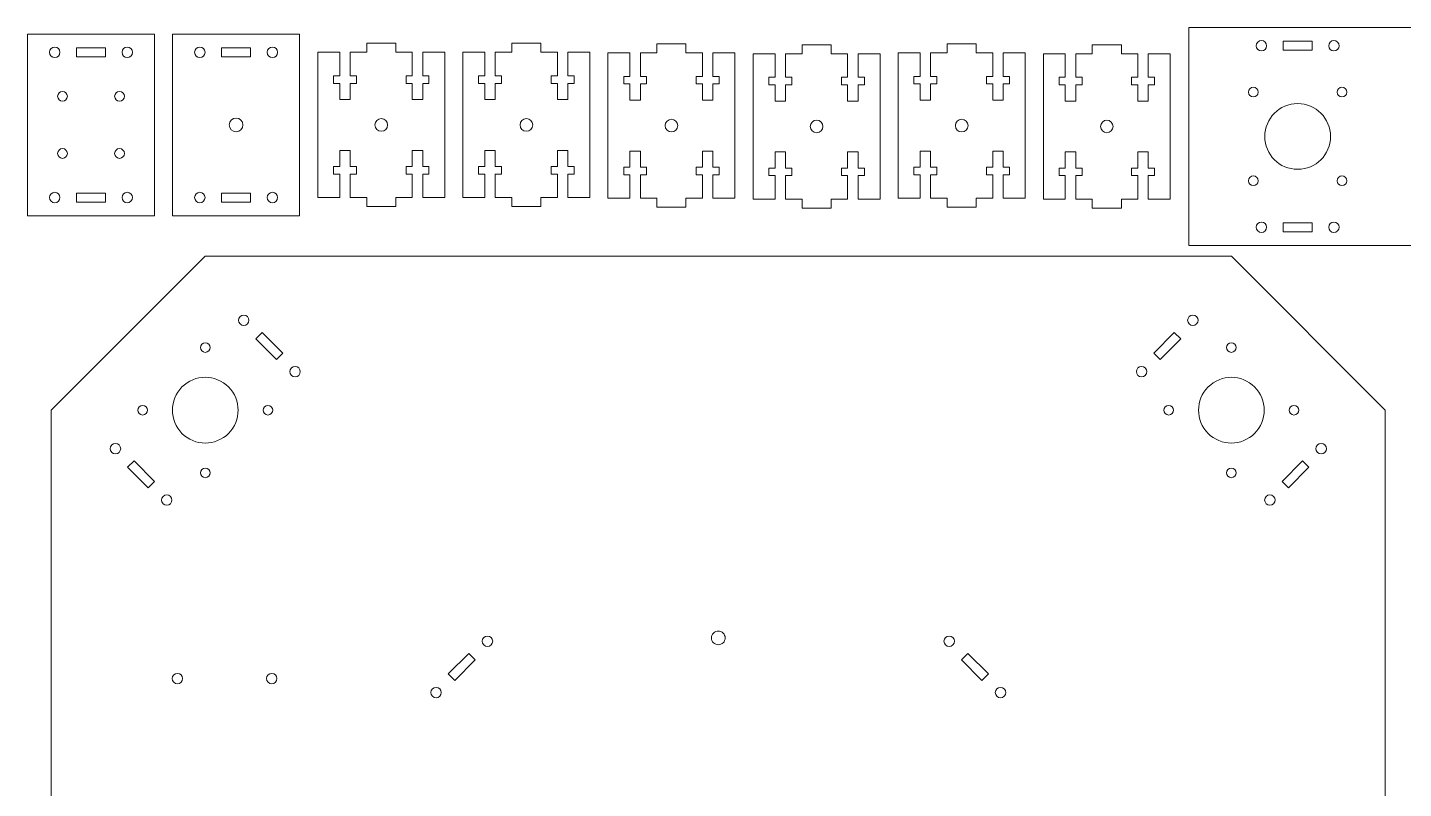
# Model space of a CAD drawing. Header units: inches. Extents: x -19.4 to 18.9, y -10.2 to 11.3.
# Drawn here: x -19.38 to -0.41, y 0.86 to 11.34 of the extents above; entities that cross this region are included whole.
import ezdxf

# ---------------------------------------------------------------- set-up
doc = ezdxf.new("R2010")
doc.units = ezdxf.units.IN
doc.header["$MEASUREMENT"] = 0
doc.layers.add('Layer 1', color=7, linetype='Continuous')

msp = doc.modelspace()

# ---------------------------------------------------------------- linework, layer by layer
at = {"layer": 'Layer 1', "color": 250, "lineweight": 18}
for points in [[(-19.375, 8.75), (-17.625, 8.75), (-17.625, 11.25), (-19.375, 11.25), (-19.375, 8.75)], [(-17.375, 8.75), (-15.625, 8.75), (-15.625, 11.25), (-17.375, 11.25), (-17.375, 8.75)], [(-18.7, 10.938), (-18.3, 10.938), (-18.3, 11.062), (-18.7, 11.062), (-18.7, 10.938)], [(-16.7, 10.938), (-16.3, 10.938), (-16.3, 11.062), (-16.7, 11.062), (-16.7, 10.938)], [(-2.07, 11.029), (-1.67, 11.029), (-1.67, 11.154), (-2.07, 11.154), (-2.07, 11.029)], [(-18.7, 8.938), (-18.3, 8.938), (-18.3, 9.062), (-18.7, 9.062), (-18.7, 8.938)], [(-16.7, 8.938), (-16.3, 8.938), (-16.3, 9.062), (-16.7, 9.062), (-16.7, 8.938)], [(-2.07, 8.529), (-1.67, 8.529), (-1.67, 8.654), (-2.07, 8.654), (-2.07, 8.529)]]:
    msp.add_lwpolyline(points, close=True, dxfattribs=at)
for centre, major_axis in [((-19, 11), (0, 0.072)), ((-18, 11), (0, 0.072)), ((-17, 11), (0, 0.072)), ((-16, 11), (0, 0.072)), ((-2.37, 11.091), (0, 0.072)), ((-1.37, 11.091), (0, 0.072)), ((-18.893, 10.394), (0, 0.067)), ((-18.107, 10.394), (0, 0.067)), ((-16.5, 10), (0, 0.094)), ((-14.5, 10), (0, 0.087)), ((-12.5, 10), (0, 0.087)), ((-10.5, 9.991), (0, 0.087)), ((-8.5, 9.979), (0, 0.087)), ((-6.5, 9.991), (0, 0.087)), ((-4.5, 9.979), (0, 0.087)), ((-18.893, 9.607), (0, 0.067)), ((-18.107, 9.607), (0, 0.067)), ((-19, 9), (0, 0.072)), ((-18, 9), (0, 0.072)), ((-17, 9), (0, 0.072)), ((-16, 9), (0, 0.072)), ((-2.37, 8.591), (0, 0.072)), ((-1.37, 8.591), (0, 0.072))]:
    msp.add_ellipse(centre, major_axis=major_axis, ratio=1, dxfattribs=at)
for points, knots in [([(2.63, 11.341), (2.63, 11.341), (2.63, 8.342), (2.63, 8.342), (2.63, 8.342), (-3.37, 8.342), (-3.37, 8.342), (-3.37, 8.342), (-3.37, 11.341), (-3.37, 11.341), (-3.37, 11.341), (2.63, 11.341), (2.63, 11.341)], [0, 0, 0, 0, 0.25, 0.25, 0.25, 0.5, 0.5, 0.5, 0.75, 0.75, 0.75, 1, 1, 1, 1]), ([(-15.072, 9), (-15.072, 9), (-15.375, 9), (-15.375, 9), (-15.375, 9), (-15.375, 11), (-15.375, 11), (-15.375, 11), (-15.072, 11), (-15.072, 11)], [0, 0, 0, 0, 0.333333, 0.333333, 0.333333, 0.666667, 0.666667, 0.666667, 1, 1, 1, 1]), ([(-14.7, 11), (-14.7, 11), (-14.7, 11.124), (-14.7, 11.124), (-14.7, 11.124), (-14.3, 11.124), (-14.3, 11.124), (-14.3, 11.124), (-14.3, 11), (-14.3, 11)], [0, 0, 0, 0, 0.333333, 0.333333, 0.333333, 0.666667, 0.666667, 0.666667, 1, 1, 1, 1]), ([(-13.928, 11), (-13.928, 11), (-13.625, 11), (-13.625, 11), (-13.625, 11), (-13.625, 9), (-13.625, 9), (-13.625, 9), (-13.928, 9), (-13.928, 9)], [0, 0, 0, 0, 0.333333, 0.333333, 0.333333, 0.666667, 0.666667, 0.666667, 1, 1, 1, 1]), ([(-13.072, 9), (-13.072, 9), (-13.375, 9), (-13.375, 9), (-13.375, 9), (-13.375, 11), (-13.375, 11), (-13.375, 11), (-13.072, 11), (-13.072, 11)], [0, 0, 0, 0, 0.333333, 0.333333, 0.333333, 0.666667, 0.666667, 0.666667, 1, 1, 1, 1]), ([(-12.7, 11), (-12.7, 11), (-12.7, 11.125), (-12.7, 11.125), (-12.7, 11.125), (-12.3, 11.125), (-12.3, 11.125), (-12.3, 11.125), (-12.3, 11), (-12.3, 11)], [0, 0, 0, 0, 0.333333, 0.333333, 0.333333, 0.666667, 0.666667, 0.666667, 1, 1, 1, 1]), ([(-11.928, 11), (-11.928, 11), (-11.625, 11), (-11.625, 11), (-11.625, 11), (-11.625, 9), (-11.625, 9), (-11.625, 9), (-11.928, 9), (-11.928, 9)], [0, 0, 0, 0, 0.333333, 0.333333, 0.333333, 0.666667, 0.666667, 0.666667, 1, 1, 1, 1]), ([(-10.7, 10.991), (-10.7, 10.991), (-10.7, 11.116), (-10.7, 11.116), (-10.7, 11.116), (-10.3, 11.116), (-10.3, 11.116), (-10.3, 11.116), (-10.3, 10.991), (-10.3, 10.991)], [0, 0, 0, 0, 0.333333, 0.333333, 0.333333, 0.666667, 0.666667, 0.666667, 1, 1, 1, 1]), ([(-8.7, 10.979), (-8.7, 10.979), (-8.7, 11.104), (-8.7, 11.104), (-8.7, 11.104), (-8.3, 11.104), (-8.3, 11.104), (-8.3, 11.104), (-8.3, 10.979), (-8.3, 10.979)], [0, 0, 0, 0, 0.333333, 0.333333, 0.333333, 0.666667, 0.666667, 0.666667, 1, 1, 1, 1]), ([(-6.7, 10.991), (-6.7, 10.991), (-6.7, 11.116), (-6.7, 11.116), (-6.7, 11.116), (-6.3, 11.116), (-6.3, 11.116), (-6.3, 11.116), (-6.3, 10.991), (-6.3, 10.991)], [0, 0, 0, 0, 0.333333, 0.333333, 0.333333, 0.666667, 0.666667, 0.666667, 1, 1, 1, 1]), ([(-4.7, 10.979), (-4.7, 10.979), (-4.7, 11.104), (-4.7, 11.104), (-4.7, 11.104), (-4.3, 11.104), (-4.3, 11.104), (-4.3, 11.104), (-4.3, 10.979), (-4.3, 10.979)], [0, 0, 0, 0, 0.333333, 0.333333, 0.333333, 0.666667, 0.666667, 0.666667, 1, 1, 1, 1]), ([(-11.072, 8.991), (-11.072, 8.991), (-11.375, 8.991), (-11.375, 8.991), (-11.375, 8.991), (-11.375, 10.991), (-11.375, 10.991), (-11.375, 10.991), (-11.072, 10.991), (-11.072, 10.991)], [0, 0, 0, 0, 0.333333, 0.333333, 0.333333, 0.666667, 0.666667, 0.666667, 1, 1, 1, 1]), ([(-9.928, 10.991), (-9.928, 10.991), (-9.625, 10.991), (-9.625, 10.991), (-9.625, 10.991), (-9.625, 8.991), (-9.625, 8.991), (-9.625, 8.991), (-9.928, 8.991), (-9.928, 8.991)], [0, 0, 0, 0, 0.333333, 0.333333, 0.333333, 0.666667, 0.666667, 0.666667, 1, 1, 1, 1]), ([(-9.072, 8.979), (-9.072, 8.979), (-9.375, 8.979), (-9.375, 8.979), (-9.375, 8.979), (-9.375, 10.979), (-9.375, 10.979), (-9.375, 10.979), (-9.072, 10.979), (-9.072, 10.979)], [0, 0, 0, 0, 0.333333, 0.333333, 0.333333, 0.666667, 0.666667, 0.666667, 1, 1, 1, 1]), ([(-7.928, 10.979), (-7.928, 10.979), (-7.625, 10.979), (-7.625, 10.979), (-7.625, 10.979), (-7.625, 8.979), (-7.625, 8.979), (-7.625, 8.979), (-7.928, 8.979), (-7.928, 8.979)], [0, 0, 0, 0, 0.333333, 0.333333, 0.333333, 0.666667, 0.666667, 0.666667, 1, 1, 1, 1]), ([(-7.072, 8.991), (-7.072, 8.991), (-7.375, 8.991), (-7.375, 8.991), (-7.375, 8.991), (-7.375, 10.991), (-7.375, 10.991), (-7.375, 10.991), (-7.072, 10.991), (-7.072, 10.991)], [0, 0, 0, 0, 0.333333, 0.333333, 0.333333, 0.666667, 0.666667, 0.666667, 1, 1, 1, 1]), ([(-5.928, 10.991), (-5.928, 10.991), (-5.625, 10.991), (-5.625, 10.991), (-5.625, 10.991), (-5.625, 8.991), (-5.625, 8.991), (-5.625, 8.991), (-5.928, 8.991), (-5.928, 8.991)], [0, 0, 0, 0, 0.333333, 0.333333, 0.333333, 0.666667, 0.666667, 0.666667, 1, 1, 1, 1]), ([(-5.072, 8.979), (-5.072, 8.979), (-5.375, 8.979), (-5.375, 8.979), (-5.375, 8.979), (-5.375, 10.979), (-5.375, 10.979), (-5.375, 10.979), (-5.072, 10.979), (-5.072, 10.979)], [0, 0, 0, 0, 0.333333, 0.333333, 0.333333, 0.666667, 0.666667, 0.666667, 1, 1, 1, 1]), ([(-3.928, 10.979), (-3.928, 10.979), (-3.625, 10.979), (-3.625, 10.979), (-3.625, 10.979), (-3.625, 8.979), (-3.625, 8.979), (-3.625, 8.979), (-3.928, 8.979), (-3.928, 8.979)], [0, 0, 0, 0, 0.333333, 0.333333, 0.333333, 0.666667, 0.666667, 0.666667, 1, 1, 1, 1]), ([(-15.072, 10.677), (-15.072, 10.677), (-15.158, 10.677), (-15.158, 10.677), (-15.158, 10.677), (-15.158, 10.573), (-15.158, 10.573), (-15.158, 10.573), (-15.072, 10.573), (-15.072, 10.573)], [0, 0, 0, 0, 0.333333, 0.333333, 0.333333, 0.666667, 0.666667, 0.666667, 1, 1, 1, 1]), ([(-14.928, 10.573), (-14.928, 10.573), (-14.842, 10.573), (-14.842, 10.573), (-14.842, 10.573), (-14.842, 10.677), (-14.842, 10.677), (-14.842, 10.677), (-14.928, 10.677), (-14.928, 10.677)], [0, 0, 0, 0, 0.333333, 0.333333, 0.333333, 0.666667, 0.666667, 0.666667, 1, 1, 1, 1]), ([(-14.072, 10.677), (-14.072, 10.677), (-14.158, 10.677), (-14.158, 10.677), (-14.158, 10.677), (-14.158, 10.573), (-14.158, 10.573), (-14.158, 10.573), (-14.072, 10.573), (-14.072, 10.573)], [0, 0, 0, 0, 0.333333, 0.333333, 0.333333, 0.666667, 0.666667, 0.666667, 1, 1, 1, 1]), ([(-13.928, 10.573), (-13.928, 10.573), (-13.842, 10.573), (-13.842, 10.573), (-13.842, 10.573), (-13.842, 10.677), (-13.842, 10.677), (-13.842, 10.677), (-13.928, 10.677), (-13.928, 10.677)], [0, 0, 0, 0, 0.333333, 0.333333, 0.333333, 0.666667, 0.666667, 0.666667, 1, 1, 1, 1]), ([(-13.072, 10.678), (-13.072, 10.678), (-13.158, 10.678), (-13.158, 10.678), (-13.158, 10.678), (-13.158, 10.573), (-13.158, 10.573), (-13.158, 10.573), (-13.072, 10.573), (-13.072, 10.573)], [0, 0, 0, 0, 0.333333, 0.333333, 0.333333, 0.666667, 0.666667, 0.666667, 1, 1, 1, 1]), ([(-12.928, 10.573), (-12.928, 10.573), (-12.842, 10.573), (-12.842, 10.573), (-12.842, 10.573), (-12.842, 10.678), (-12.842, 10.678), (-12.842, 10.678), (-12.928, 10.678), (-12.928, 10.678)], [0, 0, 0, 0, 0.333333, 0.333333, 0.333333, 0.666667, 0.666667, 0.666667, 1, 1, 1, 1]), ([(-12.072, 10.678), (-12.072, 10.678), (-12.158, 10.678), (-12.158, 10.678), (-12.158, 10.678), (-12.158, 10.573), (-12.158, 10.573), (-12.158, 10.573), (-12.072, 10.573), (-12.072, 10.573)], [0, 0, 0, 0, 0.333333, 0.333333, 0.333333, 0.666667, 0.666667, 0.666667, 1, 1, 1, 1]), ([(-11.928, 10.573), (-11.928, 10.573), (-11.842, 10.573), (-11.842, 10.573), (-11.842, 10.573), (-11.842, 10.678), (-11.842, 10.678), (-11.842, 10.678), (-11.928, 10.678), (-11.928, 10.678)], [0, 0, 0, 0, 0.333333, 0.333333, 0.333333, 0.666667, 0.666667, 0.666667, 1, 1, 1, 1]), ([(-11.072, 10.669), (-11.072, 10.669), (-11.158, 10.669), (-11.158, 10.669), (-11.158, 10.669), (-11.158, 10.564), (-11.158, 10.564), (-11.158, 10.564), (-11.072, 10.564), (-11.072, 10.564)], [0, 0, 0, 0, 0.333333, 0.333333, 0.333333, 0.666667, 0.666667, 0.666667, 1, 1, 1, 1]), ([(-10.928, 10.564), (-10.928, 10.564), (-10.842, 10.564), (-10.842, 10.564), (-10.842, 10.564), (-10.842, 10.669), (-10.842, 10.669), (-10.842, 10.669), (-10.928, 10.669), (-10.928, 10.669)], [0, 0, 0, 0, 0.333333, 0.333333, 0.333333, 0.666667, 0.666667, 0.666667, 1, 1, 1, 1]), ([(-10.072, 10.669), (-10.072, 10.669), (-10.158, 10.669), (-10.158, 10.669), (-10.158, 10.669), (-10.158, 10.564), (-10.158, 10.564), (-10.158, 10.564), (-10.072, 10.564), (-10.072, 10.564)], [0, 0, 0, 0, 0.333333, 0.333333, 0.333333, 0.666667, 0.666667, 0.666667, 1, 1, 1, 1]), ([(-9.928, 10.564), (-9.928, 10.564), (-9.842, 10.564), (-9.842, 10.564), (-9.842, 10.564), (-9.842, 10.669), (-9.842, 10.669), (-9.842, 10.669), (-9.928, 10.669), (-9.928, 10.669)], [0, 0, 0, 0, 0.333333, 0.333333, 0.333333, 0.666667, 0.666667, 0.666667, 1, 1, 1, 1]), ([(-9.072, 10.657), (-9.072, 10.657), (-9.158, 10.657), (-9.158, 10.657), (-9.158, 10.657), (-9.158, 10.552), (-9.158, 10.552), (-9.158, 10.552), (-9.072, 10.552), (-9.072, 10.552)], [0, 0, 0, 0, 0.333333, 0.333333, 0.333333, 0.666667, 0.666667, 0.666667, 1, 1, 1, 1]), ([(-8.928, 10.552), (-8.928, 10.552), (-8.842, 10.552), (-8.842, 10.552), (-8.842, 10.552), (-8.842, 10.657), (-8.842, 10.657), (-8.842, 10.657), (-8.928, 10.657), (-8.928, 10.657)], [0, 0, 0, 0, 0.333333, 0.333333, 0.333333, 0.666667, 0.666667, 0.666667, 1, 1, 1, 1]), ([(-8.072, 10.657), (-8.072, 10.657), (-8.158, 10.657), (-8.158, 10.657), (-8.158, 10.657), (-8.158, 10.552), (-8.158, 10.552), (-8.158, 10.552), (-8.072, 10.552), (-8.072, 10.552)], [0, 0, 0, 0, 0.333333, 0.333333, 0.333333, 0.666667, 0.666667, 0.666667, 1, 1, 1, 1]), ([(-7.928, 10.552), (-7.928, 10.552), (-7.842, 10.552), (-7.842, 10.552), (-7.842, 10.552), (-7.842, 10.657), (-7.842, 10.657), (-7.842, 10.657), (-7.928, 10.657), (-7.928, 10.657)], [0, 0, 0, 0, 0.333333, 0.333333, 0.333333, 0.666667, 0.666667, 0.666667, 1, 1, 1, 1]), ([(-7.072, 10.669), (-7.072, 10.669), (-7.158, 10.669), (-7.158, 10.669), (-7.158, 10.669), (-7.158, 10.564), (-7.158, 10.564), (-7.158, 10.564), (-7.072, 10.564), (-7.072, 10.564)], [0, 0, 0, 0, 0.333333, 0.333333, 0.333333, 0.666667, 0.666667, 0.666667, 1, 1, 1, 1]), ([(-6.928, 10.564), (-6.928, 10.564), (-6.842, 10.564), (-6.842, 10.564), (-6.842, 10.564), (-6.842, 10.669), (-6.842, 10.669), (-6.842, 10.669), (-6.928, 10.669), (-6.928, 10.669)], [0, 0, 0, 0, 0.333333, 0.333333, 0.333333, 0.666667, 0.666667, 0.666667, 1, 1, 1, 1]), ([(-6.072, 10.669), (-6.072, 10.669), (-6.158, 10.669), (-6.158, 10.669), (-6.158, 10.669), (-6.158, 10.564), (-6.158, 10.564), (-6.158, 10.564), (-6.072, 10.564), (-6.072, 10.564)], [0, 0, 0, 0, 0.333333, 0.333333, 0.333333, 0.666667, 0.666667, 0.666667, 1, 1, 1, 1]), ([(-5.928, 10.564), (-5.928, 10.564), (-5.842, 10.564), (-5.842, 10.564), (-5.842, 10.564), (-5.842, 10.669), (-5.842, 10.669), (-5.842, 10.669), (-5.928, 10.669), (-5.928, 10.669)], [0, 0, 0, 0, 0.333333, 0.333333, 0.333333, 0.666667, 0.666667, 0.666667, 1, 1, 1, 1]), ([(-5.072, 10.657), (-5.072, 10.657), (-5.158, 10.657), (-5.158, 10.657), (-5.158, 10.657), (-5.158, 10.552), (-5.158, 10.552), (-5.158, 10.552), (-5.072, 10.552), (-5.072, 10.552)], [0, 0, 0, 0, 0.333333, 0.333333, 0.333333, 0.666667, 0.666667, 0.666667, 1, 1, 1, 1]), ([(-4.928, 10.552), (-4.928, 10.552), (-4.842, 10.552), (-4.842, 10.552), (-4.842, 10.552), (-4.842, 10.657), (-4.842, 10.657), (-4.842, 10.657), (-4.928, 10.657), (-4.928, 10.657)], [0, 0, 0, 0, 0.333333, 0.333333, 0.333333, 0.666667, 0.666667, 0.666667, 1, 1, 1, 1]), ([(-4.072, 10.657), (-4.072, 10.657), (-4.158, 10.657), (-4.158, 10.657), (-4.158, 10.657), (-4.158, 10.552), (-4.158, 10.552), (-4.158, 10.552), (-4.072, 10.552), (-4.072, 10.552)], [0, 0, 0, 0, 0.333333, 0.333333, 0.333333, 0.666667, 0.666667, 0.666667, 1, 1, 1, 1]), ([(-3.928, 10.552), (-3.928, 10.552), (-3.842, 10.552), (-3.842, 10.552), (-3.842, 10.552), (-3.842, 10.657), (-3.842, 10.657), (-3.842, 10.657), (-3.928, 10.657), (-3.928, 10.657)], [0, 0, 0, 0, 0.333333, 0.333333, 0.333333, 0.666667, 0.666667, 0.666667, 1, 1, 1, 1]), ([(-14.928, 10.573), (-14.928, 10.573), (-14.928, 10.35), (-14.928, 10.35), (-14.928, 10.35), (-15.072, 10.35), (-15.072, 10.35), (-15.072, 10.35), (-15.072, 10.573), (-15.072, 10.573)], [0, 0, 0, 0, 0.333333, 0.333333, 0.333333, 0.666667, 0.666667, 0.666667, 1, 1, 1, 1]), ([(-13.928, 10.573), (-13.928, 10.573), (-13.928, 10.35), (-13.928, 10.35), (-13.928, 10.35), (-14.072, 10.35), (-14.072, 10.35), (-14.072, 10.35), (-14.072, 10.573), (-14.072, 10.573)], [0, 0, 0, 0, 0.333333, 0.333333, 0.333333, 0.666667, 0.666667, 0.666667, 1, 1, 1, 1]), ([(-12.928, 10.573), (-12.928, 10.573), (-12.928, 10.35), (-12.928, 10.35), (-12.928, 10.35), (-13.072, 10.35), (-13.072, 10.35), (-13.072, 10.35), (-13.072, 10.573), (-13.072, 10.573)], [0, 0, 0, 0, 0.333333, 0.333333, 0.333333, 0.666667, 0.666667, 0.666667, 1, 1, 1, 1]), ([(-11.928, 10.573), (-11.928, 10.573), (-11.928, 10.35), (-11.928, 10.35), (-11.928, 10.35), (-12.072, 10.35), (-12.072, 10.35), (-12.072, 10.35), (-12.072, 10.573), (-12.072, 10.573)], [0, 0, 0, 0, 0.333333, 0.333333, 0.333333, 0.666667, 0.666667, 0.666667, 1, 1, 1, 1]), ([(-10.928, 10.564), (-10.928, 10.564), (-10.928, 10.341), (-10.928, 10.341), (-10.928, 10.341), (-11.072, 10.341), (-11.072, 10.341), (-11.072, 10.341), (-11.072, 10.564), (-11.072, 10.564)], [0, 0, 0, 0, 0.333333, 0.333333, 0.333333, 0.666667, 0.666667, 0.666667, 1, 1, 1, 1]), ([(-9.928, 10.564), (-9.928, 10.564), (-9.928, 10.341), (-9.928, 10.341), (-9.928, 10.341), (-10.072, 10.341), (-10.072, 10.341), (-10.072, 10.341), (-10.072, 10.564), (-10.072, 10.564)], [0, 0, 0, 0, 0.333333, 0.333333, 0.333333, 0.666667, 0.666667, 0.666667, 1, 1, 1, 1]), ([(-8.928, 10.552), (-8.928, 10.552), (-8.928, 10.329), (-8.928, 10.329), (-8.928, 10.329), (-9.072, 10.329), (-9.072, 10.329), (-9.072, 10.329), (-9.072, 10.552), (-9.072, 10.552)], [0, 0, 0, 0, 0.333333, 0.333333, 0.333333, 0.666667, 0.666667, 0.666667, 1, 1, 1, 1]), ([(-7.928, 10.552), (-7.928, 10.552), (-7.928, 10.329), (-7.928, 10.329), (-7.928, 10.329), (-8.072, 10.329), (-8.072, 10.329), (-8.072, 10.329), (-8.072, 10.552), (-8.072, 10.552)], [0, 0, 0, 0, 0.333333, 0.333333, 0.333333, 0.666667, 0.666667, 0.666667, 1, 1, 1, 1]), ([(-6.928, 10.564), (-6.928, 10.564), (-6.928, 10.341), (-6.928, 10.341), (-6.928, 10.341), (-7.072, 10.341), (-7.072, 10.341), (-7.072, 10.341), (-7.072, 10.564), (-7.072, 10.564)], [0, 0, 0, 0, 0.333333, 0.333333, 0.333333, 0.666667, 0.666667, 0.666667, 1, 1, 1, 1]), ([(-5.928, 10.564), (-5.928, 10.564), (-5.928, 10.341), (-5.928, 10.341), (-5.928, 10.341), (-6.072, 10.341), (-6.072, 10.341), (-6.072, 10.341), (-6.072, 10.564), (-6.072, 10.564)], [0, 0, 0, 0, 0.333333, 0.333333, 0.333333, 0.666667, 0.666667, 0.666667, 1, 1, 1, 1]), ([(-4.928, 10.552), (-4.928, 10.552), (-4.928, 10.329), (-4.928, 10.329), (-4.928, 10.329), (-5.072, 10.329), (-5.072, 10.329), (-5.072, 10.329), (-5.072, 10.552), (-5.072, 10.552)], [0, 0, 0, 0, 0.333333, 0.333333, 0.333333, 0.666667, 0.666667, 0.666667, 1, 1, 1, 1]), ([(-3.928, 10.552), (-3.928, 10.552), (-3.928, 10.329), (-3.928, 10.329), (-3.928, 10.329), (-4.072, 10.329), (-4.072, 10.329), (-4.072, 10.329), (-4.072, 10.552), (-4.072, 10.552)], [0, 0, 0, 0, 0.333333, 0.333333, 0.333333, 0.666667, 0.666667, 0.666667, 1, 1, 1, 1]), ([(-2.413, 10.452), (-2.413, 10.489), (-2.443, 10.519), (-2.48, 10.519), (-2.517, 10.519), (-2.547, 10.489), (-2.547, 10.452), (-2.547, 10.415), (-2.517, 10.385), (-2.48, 10.385), (-2.443, 10.385), (-2.413, 10.415), (-2.413, 10.452)], [0, 0, 0, 0, 0.25, 0.25, 0.25, 0.5, 0.5, 0.5, 0.75, 0.75, 0.75, 1, 1, 1, 1]), ([(-1.193, 10.452), (-1.193, 10.489), (-1.223, 10.519), (-1.26, 10.519), (-1.297, 10.519), (-1.327, 10.489), (-1.327, 10.452), (-1.327, 10.415), (-1.297, 10.385), (-1.26, 10.385), (-1.223, 10.385), (-1.193, 10.415), (-1.193, 10.452)], [0, 0, 0, 0, 0.25, 0.25, 0.25, 0.5, 0.5, 0.5, 0.75, 0.75, 0.75, 1, 1, 1, 1]), ([(-1.417, 9.841), (-1.417, 9.591), (-1.62, 9.389), (-1.87, 9.389), (-2.12, 9.389), (-2.323, 9.591), (-2.323, 9.841), (-2.323, 10.091), (-2.12, 10.294), (-1.87, 10.294), (-1.62, 10.294), (-1.417, 10.091), (-1.417, 9.841)], [0, 0, 0, 0, 0.25, 0.25, 0.25, 0.5, 0.5, 0.5, 0.75, 0.75, 0.75, 1, 1, 1, 1]), ([(-14.928, 9.427), (-14.928, 9.427), (-14.928, 9.65), (-14.928, 9.65), (-14.928, 9.65), (-15.072, 9.65), (-15.072, 9.65), (-15.072, 9.65), (-15.072, 9.427), (-15.072, 9.427)], [0, 0, 0, 0, 0.333333, 0.333333, 0.333333, 0.666667, 0.666667, 0.666667, 1, 1, 1, 1]), ([(-13.928, 9.427), (-13.928, 9.427), (-13.928, 9.65), (-13.928, 9.65), (-13.928, 9.65), (-14.072, 9.65), (-14.072, 9.65), (-14.072, 9.65), (-14.072, 9.427), (-14.072, 9.427)], [0, 0, 0, 0, 0.333333, 0.333333, 0.333333, 0.666667, 0.666667, 0.666667, 1, 1, 1, 1]), ([(-12.928, 9.428), (-12.928, 9.428), (-12.928, 9.65), (-12.928, 9.65), (-12.928, 9.65), (-13.072, 9.65), (-13.072, 9.65), (-13.072, 9.65), (-13.072, 9.428), (-13.072, 9.428)], [0, 0, 0, 0, 0.333333, 0.333333, 0.333333, 0.666667, 0.666667, 0.666667, 1, 1, 1, 1]), ([(-11.928, 9.428), (-11.928, 9.428), (-11.928, 9.65), (-11.928, 9.65), (-11.928, 9.65), (-12.072, 9.65), (-12.072, 9.65), (-12.072, 9.65), (-12.072, 9.428), (-12.072, 9.428)], [0, 0, 0, 0, 0.333333, 0.333333, 0.333333, 0.666667, 0.666667, 0.666667, 1, 1, 1, 1]), ([(-10.928, 9.419), (-10.928, 9.419), (-10.928, 9.641), (-10.928, 9.641), (-10.928, 9.641), (-11.072, 9.641), (-11.072, 9.641), (-11.072, 9.641), (-11.072, 9.419), (-11.072, 9.419)], [0, 0, 0, 0, 0.333333, 0.333333, 0.333333, 0.666667, 0.666667, 0.666667, 1, 1, 1, 1]), ([(-9.928, 9.419), (-9.928, 9.419), (-9.928, 9.641), (-9.928, 9.641), (-9.928, 9.641), (-10.072, 9.641), (-10.072, 9.641), (-10.072, 9.641), (-10.072, 9.419), (-10.072, 9.419)], [0, 0, 0, 0, 0.333333, 0.333333, 0.333333, 0.666667, 0.666667, 0.666667, 1, 1, 1, 1]), ([(-8.928, 9.407), (-8.928, 9.407), (-8.928, 9.629), (-8.928, 9.629), (-8.928, 9.629), (-9.072, 9.629), (-9.072, 9.629), (-9.072, 9.629), (-9.072, 9.407), (-9.072, 9.407)], [0, 0, 0, 0, 0.333333, 0.333333, 0.333333, 0.666667, 0.666667, 0.666667, 1, 1, 1, 1]), ([(-7.928, 9.407), (-7.928, 9.407), (-7.928, 9.629), (-7.928, 9.629), (-7.928, 9.629), (-8.072, 9.629), (-8.072, 9.629), (-8.072, 9.629), (-8.072, 9.407), (-8.072, 9.407)], [0, 0, 0, 0, 0.333333, 0.333333, 0.333333, 0.666667, 0.666667, 0.666667, 1, 1, 1, 1]), ([(-6.928, 9.419), (-6.928, 9.419), (-6.928, 9.641), (-6.928, 9.641), (-6.928, 9.641), (-7.072, 9.641), (-7.072, 9.641), (-7.072, 9.641), (-7.072, 9.419), (-7.072, 9.419)], [0, 0, 0, 0, 0.333333, 0.333333, 0.333333, 0.666667, 0.666667, 0.666667, 1, 1, 1, 1]), ([(-5.928, 9.419), (-5.928, 9.419), (-5.928, 9.641), (-5.928, 9.641), (-5.928, 9.641), (-6.072, 9.641), (-6.072, 9.641), (-6.072, 9.641), (-6.072, 9.419), (-6.072, 9.419)], [0, 0, 0, 0, 0.333333, 0.333333, 0.333333, 0.666667, 0.666667, 0.666667, 1, 1, 1, 1]), ([(-4.928, 9.407), (-4.928, 9.407), (-4.928, 9.629), (-4.928, 9.629), (-4.928, 9.629), (-5.072, 9.629), (-5.072, 9.629), (-5.072, 9.629), (-5.072, 9.407), (-5.072, 9.407)], [0, 0, 0, 0, 0.333333, 0.333333, 0.333333, 0.666667, 0.666667, 0.666667, 1, 1, 1, 1]), ([(-3.928, 9.407), (-3.928, 9.407), (-3.928, 9.629), (-3.928, 9.629), (-3.928, 9.629), (-4.072, 9.629), (-4.072, 9.629), (-4.072, 9.629), (-4.072, 9.407), (-4.072, 9.407)], [0, 0, 0, 0, 0.333333, 0.333333, 0.333333, 0.666667, 0.666667, 0.666667, 1, 1, 1, 1]), ([(-15.072, 9.427), (-15.072, 9.427), (-15.158, 9.427), (-15.158, 9.427), (-15.158, 9.427), (-15.158, 9.323), (-15.158, 9.323), (-15.158, 9.323), (-15.072, 9.323), (-15.072, 9.323)], [0, 0, 0, 0, 0.333333, 0.333333, 0.333333, 0.666667, 0.666667, 0.666667, 1, 1, 1, 1]), ([(-14.928, 9.323), (-14.928, 9.323), (-14.842, 9.323), (-14.842, 9.323), (-14.842, 9.323), (-14.842, 9.427), (-14.842, 9.427), (-14.842, 9.427), (-14.928, 9.427), (-14.928, 9.427)], [0, 0, 0, 0, 0.333333, 0.333333, 0.333333, 0.666667, 0.666667, 0.666667, 1, 1, 1, 1]), ([(-14.072, 9.427), (-14.072, 9.427), (-14.158, 9.427), (-14.158, 9.427), (-14.158, 9.427), (-14.158, 9.323), (-14.158, 9.323), (-14.158, 9.323), (-14.072, 9.323), (-14.072, 9.323)], [0, 0, 0, 0, 0.333333, 0.333333, 0.333333, 0.666667, 0.666667, 0.666667, 1, 1, 1, 1]), ([(-13.928, 9.323), (-13.928, 9.323), (-13.842, 9.323), (-13.842, 9.323), (-13.842, 9.323), (-13.842, 9.427), (-13.842, 9.427), (-13.842, 9.427), (-13.928, 9.427), (-13.928, 9.427)], [0, 0, 0, 0, 0.333333, 0.333333, 0.333333, 0.666667, 0.666667, 0.666667, 1, 1, 1, 1]), ([(-13.072, 9.428), (-13.072, 9.428), (-13.158, 9.428), (-13.158, 9.428), (-13.158, 9.428), (-13.158, 9.323), (-13.158, 9.323), (-13.158, 9.323), (-13.072, 9.323), (-13.072, 9.323)], [0, 0, 0, 0, 0.333333, 0.333333, 0.333333, 0.666667, 0.666667, 0.666667, 1, 1, 1, 1]), ([(-12.928, 9.323), (-12.928, 9.323), (-12.842, 9.323), (-12.842, 9.323), (-12.842, 9.323), (-12.842, 9.428), (-12.842, 9.428), (-12.842, 9.428), (-12.928, 9.428), (-12.928, 9.428)], [0, 0, 0, 0, 0.333333, 0.333333, 0.333333, 0.666667, 0.666667, 0.666667, 1, 1, 1, 1]), ([(-12.072, 9.428), (-12.072, 9.428), (-12.158, 9.428), (-12.158, 9.428), (-12.158, 9.428), (-12.158, 9.323), (-12.158, 9.323), (-12.158, 9.323), (-12.072, 9.323), (-12.072, 9.323)], [0, 0, 0, 0, 0.333333, 0.333333, 0.333333, 0.666667, 0.666667, 0.666667, 1, 1, 1, 1]), ([(-11.928, 9.323), (-11.928, 9.323), (-11.842, 9.323), (-11.842, 9.323), (-11.842, 9.323), (-11.842, 9.428), (-11.842, 9.428), (-11.842, 9.428), (-11.928, 9.428), (-11.928, 9.428)], [0, 0, 0, 0, 0.333333, 0.333333, 0.333333, 0.666667, 0.666667, 0.666667, 1, 1, 1, 1]), ([(-11.072, 9.419), (-11.072, 9.419), (-11.158, 9.419), (-11.158, 9.419), (-11.158, 9.419), (-11.158, 9.314), (-11.158, 9.314), (-11.158, 9.314), (-11.072, 9.314), (-11.072, 9.314)], [0, 0, 0, 0, 0.333333, 0.333333, 0.333333, 0.666667, 0.666667, 0.666667, 1, 1, 1, 1]), ([(-10.928, 9.314), (-10.928, 9.314), (-10.842, 9.314), (-10.842, 9.314), (-10.842, 9.314), (-10.842, 9.419), (-10.842, 9.419), (-10.842, 9.419), (-10.928, 9.419), (-10.928, 9.419)], [0, 0, 0, 0, 0.333333, 0.333333, 0.333333, 0.666667, 0.666667, 0.666667, 1, 1, 1, 1]), ([(-10.072, 9.419), (-10.072, 9.419), (-10.158, 9.419), (-10.158, 9.419), (-10.158, 9.419), (-10.158, 9.314), (-10.158, 9.314), (-10.158, 9.314), (-10.072, 9.314), (-10.072, 9.314)], [0, 0, 0, 0, 0.333333, 0.333333, 0.333333, 0.666667, 0.666667, 0.666667, 1, 1, 1, 1]), ([(-9.928, 9.314), (-9.928, 9.314), (-9.842, 9.314), (-9.842, 9.314), (-9.842, 9.314), (-9.842, 9.419), (-9.842, 9.419), (-9.842, 9.419), (-9.928, 9.419), (-9.928, 9.419)], [0, 0, 0, 0, 0.333333, 0.333333, 0.333333, 0.666667, 0.666667, 0.666667, 1, 1, 1, 1]), ([(-9.072, 9.407), (-9.072, 9.407), (-9.158, 9.407), (-9.158, 9.407), (-9.158, 9.407), (-9.158, 9.302), (-9.158, 9.302), (-9.158, 9.302), (-9.072, 9.302), (-9.072, 9.302)], [0, 0, 0, 0, 0.333333, 0.333333, 0.333333, 0.666667, 0.666667, 0.666667, 1, 1, 1, 1]), ([(-8.928, 9.302), (-8.928, 9.302), (-8.842, 9.302), (-8.842, 9.302), (-8.842, 9.302), (-8.842, 9.407), (-8.842, 9.407), (-8.842, 9.407), (-8.928, 9.407), (-8.928, 9.407)], [0, 0, 0, 0, 0.333333, 0.333333, 0.333333, 0.666667, 0.666667, 0.666667, 1, 1, 1, 1]), ([(-8.072, 9.407), (-8.072, 9.407), (-8.158, 9.407), (-8.158, 9.407), (-8.158, 9.407), (-8.158, 9.302), (-8.158, 9.302), (-8.158, 9.302), (-8.072, 9.302), (-8.072, 9.302)], [0, 0, 0, 0, 0.333333, 0.333333, 0.333333, 0.666667, 0.666667, 0.666667, 1, 1, 1, 1]), ([(-7.928, 9.302), (-7.928, 9.302), (-7.842, 9.302), (-7.842, 9.302), (-7.842, 9.302), (-7.842, 9.407), (-7.842, 9.407), (-7.842, 9.407), (-7.928, 9.407), (-7.928, 9.407)], [0, 0, 0, 0, 0.333333, 0.333333, 0.333333, 0.666667, 0.666667, 0.666667, 1, 1, 1, 1]), ([(-7.072, 9.419), (-7.072, 9.419), (-7.158, 9.419), (-7.158, 9.419), (-7.158, 9.419), (-7.158, 9.314), (-7.158, 9.314), (-7.158, 9.314), (-7.072, 9.314), (-7.072, 9.314)], [0, 0, 0, 0, 0.333333, 0.333333, 0.333333, 0.666667, 0.666667, 0.666667, 1, 1, 1, 1]), ([(-6.928, 9.314), (-6.928, 9.314), (-6.842, 9.314), (-6.842, 9.314), (-6.842, 9.314), (-6.842, 9.419), (-6.842, 9.419), (-6.842, 9.419), (-6.928, 9.419), (-6.928, 9.419)], [0, 0, 0, 0, 0.333333, 0.333333, 0.333333, 0.666667, 0.666667, 0.666667, 1, 1, 1, 1]), ([(-6.072, 9.419), (-6.072, 9.419), (-6.158, 9.419), (-6.158, 9.419), (-6.158, 9.419), (-6.158, 9.314), (-6.158, 9.314), (-6.158, 9.314), (-6.072, 9.314), (-6.072, 9.314)], [0, 0, 0, 0, 0.333333, 0.333333, 0.333333, 0.666667, 0.666667, 0.666667, 1, 1, 1, 1]), ([(-5.928, 9.314), (-5.928, 9.314), (-5.842, 9.314), (-5.842, 9.314), (-5.842, 9.314), (-5.842, 9.419), (-5.842, 9.419), (-5.842, 9.419), (-5.928, 9.419), (-5.928, 9.419)], [0, 0, 0, 0, 0.333333, 0.333333, 0.333333, 0.666667, 0.666667, 0.666667, 1, 1, 1, 1]), ([(-5.072, 9.407), (-5.072, 9.407), (-5.158, 9.407), (-5.158, 9.407), (-5.158, 9.407), (-5.158, 9.302), (-5.158, 9.302), (-5.158, 9.302), (-5.072, 9.302), (-5.072, 9.302)], [0, 0, 0, 0, 0.333333, 0.333333, 0.333333, 0.666667, 0.666667, 0.666667, 1, 1, 1, 1]), ([(-4.928, 9.302), (-4.928, 9.302), (-4.842, 9.302), (-4.842, 9.302), (-4.842, 9.302), (-4.842, 9.407), (-4.842, 9.407), (-4.842, 9.407), (-4.928, 9.407), (-4.928, 9.407)], [0, 0, 0, 0, 0.333333, 0.333333, 0.333333, 0.666667, 0.666667, 0.666667, 1, 1, 1, 1]), ([(-4.072, 9.407), (-4.072, 9.407), (-4.158, 9.407), (-4.158, 9.407), (-4.158, 9.407), (-4.158, 9.302), (-4.158, 9.302), (-4.158, 9.302), (-4.072, 9.302), (-4.072, 9.302)], [0, 0, 0, 0, 0.333333, 0.333333, 0.333333, 0.666667, 0.666667, 0.666667, 1, 1, 1, 1]), ([(-3.928, 9.302), (-3.928, 9.302), (-3.842, 9.302), (-3.842, 9.302), (-3.842, 9.302), (-3.842, 9.407), (-3.842, 9.407), (-3.842, 9.407), (-3.928, 9.407), (-3.928, 9.407)], [0, 0, 0, 0, 0.333333, 0.333333, 0.333333, 0.666667, 0.666667, 0.666667, 1, 1, 1, 1]), ([(-2.413, 9.231), (-2.413, 9.268), (-2.443, 9.298), (-2.48, 9.298), (-2.517, 9.298), (-2.547, 9.268), (-2.547, 9.231), (-2.547, 9.194), (-2.517, 9.164), (-2.48, 9.164), (-2.443, 9.164), (-2.413, 9.194), (-2.413, 9.231)], [0, 0, 0, 0, 0.25, 0.25, 0.25, 0.5, 0.5, 0.5, 0.75, 0.75, 0.75, 1, 1, 1, 1]), ([(-1.193, 9.231), (-1.193, 9.268), (-1.223, 9.298), (-1.26, 9.298), (-1.297, 9.298), (-1.327, 9.268), (-1.327, 9.231), (-1.327, 9.194), (-1.297, 9.164), (-1.26, 9.164), (-1.223, 9.164), (-1.193, 9.194), (-1.193, 9.231)], [0, 0, 0, 0, 0.25, 0.25, 0.25, 0.5, 0.5, 0.5, 0.75, 0.75, 0.75, 1, 1, 1, 1]), ([(-14.3, 9), (-14.3, 9), (-14.3, 8.875), (-14.3, 8.875), (-14.3, 8.875), (-14.7, 8.875), (-14.7, 8.875), (-14.7, 8.875), (-14.7, 9), (-14.7, 9)], [0, 0, 0, 0, 0.333333, 0.333333, 0.333333, 0.666667, 0.666667, 0.666667, 1, 1, 1, 1]), ([(-12.3, 9), (-12.3, 9), (-12.3, 8.875), (-12.3, 8.875), (-12.3, 8.875), (-12.7, 8.875), (-12.7, 8.875), (-12.7, 8.875), (-12.7, 9), (-12.7, 9)], [0, 0, 0, 0, 0.333333, 0.333333, 0.333333, 0.666667, 0.666667, 0.666667, 1, 1, 1, 1]), ([(-10.3, 8.991), (-10.3, 8.991), (-10.3, 8.866), (-10.3, 8.866), (-10.3, 8.866), (-10.7, 8.866), (-10.7, 8.866), (-10.7, 8.866), (-10.7, 8.991), (-10.7, 8.991)], [0, 0, 0, 0, 0.333333, 0.333333, 0.333333, 0.666667, 0.666667, 0.666667, 1, 1, 1, 1]), ([(-8.3, 8.979), (-8.3, 8.979), (-8.3, 8.854), (-8.3, 8.854), (-8.3, 8.854), (-8.7, 8.854), (-8.7, 8.854), (-8.7, 8.854), (-8.7, 8.979), (-8.7, 8.979)], [0, 0, 0, 0, 0.333333, 0.333333, 0.333333, 0.666667, 0.666667, 0.666667, 1, 1, 1, 1]), ([(-6.3, 8.991), (-6.3, 8.991), (-6.3, 8.866), (-6.3, 8.866), (-6.3, 8.866), (-6.7, 8.866), (-6.7, 8.866), (-6.7, 8.866), (-6.7, 8.991), (-6.7, 8.991)], [0, 0, 0, 0, 0.333333, 0.333333, 0.333333, 0.666667, 0.666667, 0.666667, 1, 1, 1, 1]), ([(-4.3, 8.979), (-4.3, 8.979), (-4.3, 8.854), (-4.3, 8.854), (-4.3, 8.854), (-4.7, 8.854), (-4.7, 8.854), (-4.7, 8.854), (-4.7, 8.979), (-4.7, 8.979)], [0, 0, 0, 0, 0.333333, 0.333333, 0.333333, 0.666667, 0.666667, 0.666667, 1, 1, 1, 1]), ([(-16.446, 7.259), (-16.474, 7.287), (-16.474, 7.332), (-16.446, 7.36), (-16.418, 7.388), (-16.372, 7.388), (-16.344, 7.36), (-16.316, 7.332), (-16.316, 7.287), (-16.344, 7.259), (-16.372, 7.23), (-16.418, 7.23), (-16.446, 7.259)], [0, 0, 0, 0, 0.25, 0.25, 0.25, 0.5, 0.5, 0.5, 0.75, 0.75, 0.75, 1, 1, 1, 1]), ([(-3.365, 7.36), (-3.337, 7.388), (-3.291, 7.388), (-3.263, 7.36), (-3.235, 7.332), (-3.235, 7.287), (-3.263, 7.259), (-3.291, 7.23), (-3.337, 7.23), (-3.365, 7.259), (-3.393, 7.287), (-3.393, 7.332), (-3.365, 7.36)], [0, 0, 0, 0, 0.25, 0.25, 0.25, 0.5, 0.5, 0.5, 0.75, 0.75, 0.75, 1, 1, 1, 1]), ([(-15.944, 6.77), (-15.944, 6.77), (-16.227, 7.053), (-16.227, 7.053), (-16.227, 7.053), (-16.139, 7.141), (-16.139, 7.141), (-16.139, 7.141), (-15.856, 6.859), (-15.856, 6.859), (-15.856, 6.859), (-15.944, 6.77), (-15.944, 6.77)], [0, 0, 0, 0, 0.25, 0.25, 0.25, 0.5, 0.5, 0.5, 0.75, 0.75, 0.75, 1, 1, 1, 1]), ([(-3.853, 6.859), (-3.853, 6.859), (-3.57, 7.141), (-3.57, 7.141), (-3.57, 7.141), (-3.482, 7.053), (-3.482, 7.053), (-3.482, 7.053), (-3.765, 6.77), (-3.765, 6.77), (-3.765, 6.77), (-3.853, 6.859), (-3.853, 6.859)], [0, 0, 0, 0, 0.25, 0.25, 0.25, 0.5, 0.5, 0.5, 0.75, 0.75, 0.75, 1, 1, 1, 1]), ([(-16.973, 6.982), (-16.999, 6.956), (-16.999, 6.914), (-16.973, 6.888), (-16.947, 6.862), (-16.904, 6.862), (-16.878, 6.888), (-16.852, 6.914), (-16.852, 6.956), (-16.878, 6.982), (-16.904, 7.008), (-16.947, 7.008), (-16.973, 6.982)], [0, 0, 0, 0, 0.25, 0.25, 0.25, 0.5, 0.5, 0.5, 0.75, 0.75, 0.75, 1, 1, 1, 1]), ([(-2.736, 6.982), (-2.762, 7.008), (-2.805, 7.008), (-2.831, 6.982), (-2.857, 6.956), (-2.857, 6.914), (-2.831, 6.888), (-2.805, 6.862), (-2.762, 6.862), (-2.736, 6.888), (-2.71, 6.914), (-2.71, 6.956), (-2.736, 6.982)], [0, 0, 0, 0, 0.25, 0.25, 0.25, 0.5, 0.5, 0.5, 0.75, 0.75, 0.75, 1, 1, 1, 1]), ([(-15.739, 6.551), (-15.767, 6.58), (-15.767, 6.625), (-15.739, 6.653), (-15.711, 6.681), (-15.665, 6.681), (-15.637, 6.653), (-15.609, 6.625), (-15.609, 6.58), (-15.637, 6.551), (-15.665, 6.523), (-15.711, 6.523), (-15.739, 6.551)], [0, 0, 0, 0, 0.25, 0.25, 0.25, 0.5, 0.5, 0.5, 0.75, 0.75, 0.75, 1, 1, 1, 1]), ([(-4.072, 6.653), (-4.044, 6.681), (-3.998, 6.681), (-3.97, 6.653), (-3.942, 6.625), (-3.942, 6.58), (-3.97, 6.551), (-3.998, 6.523), (-4.044, 6.523), (-4.072, 6.551), (-4.1, 6.58), (-4.1, 6.625), (-4.072, 6.653)], [0, 0, 0, 0, 0.25, 0.25, 0.25, 0.5, 0.5, 0.5, 0.75, 0.75, 0.75, 1, 1, 1, 1]), ([(-17.246, 6.392), (-17.069, 6.569), (-16.782, 6.569), (-16.605, 6.392), (-16.429, 6.215), (-16.429, 5.929), (-16.605, 5.752), (-16.782, 5.575), (-17.069, 5.575), (-17.246, 5.752), (-17.422, 5.929), (-17.422, 6.215), (-17.246, 6.392)], [0, 0, 0, 0, 0.25, 0.25, 0.25, 0.5, 0.5, 0.5, 0.75, 0.75, 0.75, 1, 1, 1, 1]), ([(-2.463, 6.392), (-2.286, 6.215), (-2.286, 5.929), (-2.463, 5.752), (-2.64, 5.575), (-2.927, 5.575), (-3.104, 5.752), (-3.28, 5.929), (-3.28, 6.215), (-3.103, 6.392), (-2.927, 6.569), (-2.64, 6.569), (-2.463, 6.392)], [0, 0, 0, 0, 0.25, 0.25, 0.25, 0.5, 0.5, 0.5, 0.75, 0.75, 0.75, 1, 1, 1, 1]), ([(-17.836, 6.119), (-17.862, 6.093), (-17.862, 6.051), (-17.836, 6.025), (-17.81, 5.999), (-17.767, 5.999), (-17.741, 6.025), (-17.715, 6.051), (-17.715, 6.093), (-17.741, 6.119), (-17.767, 6.145), (-17.81, 6.145), (-17.836, 6.119)], [0, 0, 0, 0, 0.25, 0.25, 0.25, 0.5, 0.5, 0.5, 0.75, 0.75, 0.75, 1, 1, 1, 1]), ([(-16.11, 6.119), (-16.136, 6.093), (-16.136, 6.051), (-16.11, 6.025), (-16.084, 5.999), (-16.041, 5.999), (-16.015, 6.025), (-15.989, 6.051), (-15.989, 6.093), (-16.015, 6.119), (-16.041, 6.145), (-16.084, 6.145), (-16.11, 6.119)], [0, 0, 0, 0, 0.25, 0.25, 0.25, 0.5, 0.5, 0.5, 0.75, 0.75, 0.75, 1, 1, 1, 1]), ([(-3.599, 6.119), (-3.625, 6.145), (-3.668, 6.145), (-3.694, 6.119), (-3.72, 6.093), (-3.72, 6.051), (-3.694, 6.025), (-3.668, 5.999), (-3.625, 5.999), (-3.599, 6.025), (-3.573, 6.051), (-3.573, 6.093), (-3.599, 6.119)], [0, 0, 0, 0, 0.25, 0.25, 0.25, 0.5, 0.5, 0.5, 0.75, 0.75, 0.75, 1, 1, 1, 1]), ([(-1.873, 6.119), (-1.899, 6.145), (-1.942, 6.145), (-1.968, 6.119), (-1.994, 6.093), (-1.994, 6.051), (-1.968, 6.025), (-1.942, 5.999), (-1.899, 5.999), (-1.873, 6.025), (-1.847, 6.051), (-1.847, 6.093), (-1.873, 6.119)], [0, 0, 0, 0, 0.25, 0.25, 0.25, 0.5, 0.5, 0.5, 0.75, 0.75, 0.75, 1, 1, 1, 1]), ([(-18.214, 5.491), (-18.242, 5.519), (-18.242, 5.564), (-18.214, 5.593), (-18.186, 5.621), (-18.14, 5.621), (-18.112, 5.593), (-18.084, 5.564), (-18.084, 5.519), (-18.112, 5.491), (-18.14, 5.463), (-18.186, 5.463), (-18.214, 5.491)], [0, 0, 0, 0, 0.25, 0.25, 0.25, 0.5, 0.5, 0.5, 0.75, 0.75, 0.75, 1, 1, 1, 1]), ([(-1.597, 5.593), (-1.569, 5.621), (-1.523, 5.621), (-1.495, 5.593), (-1.467, 5.564), (-1.467, 5.519), (-1.495, 5.491), (-1.523, 5.463), (-1.569, 5.463), (-1.597, 5.491), (-1.625, 5.519), (-1.625, 5.564), (-1.597, 5.593)], [0, 0, 0, 0, 0.25, 0.25, 0.25, 0.5, 0.5, 0.5, 0.75, 0.75, 0.75, 1, 1, 1, 1]), ([(-17.712, 5.003), (-17.712, 5.003), (-17.995, 5.285), (-17.995, 5.285), (-17.995, 5.285), (-17.907, 5.374), (-17.907, 5.374), (-17.907, 5.374), (-17.624, 5.091), (-17.624, 5.091), (-17.624, 5.091), (-17.712, 5.003), (-17.712, 5.003)], [0, 0, 0, 0, 0.25, 0.25, 0.25, 0.5, 0.5, 0.5, 0.75, 0.75, 0.75, 1, 1, 1, 1]), ([(-2.085, 5.091), (-2.085, 5.091), (-1.802, 5.374), (-1.802, 5.374), (-1.802, 5.374), (-1.714, 5.285), (-1.714, 5.285), (-1.714, 5.285), (-1.997, 5.003), (-1.997, 5.003), (-1.997, 5.003), (-2.085, 5.091), (-2.085, 5.091)], [0, 0, 0, 0, 0.25, 0.25, 0.25, 0.5, 0.5, 0.5, 0.75, 0.75, 0.75, 1, 1, 1, 1]), ([(-16.973, 5.256), (-16.999, 5.23), (-16.999, 5.188), (-16.973, 5.162), (-16.947, 5.136), (-16.904, 5.136), (-16.878, 5.162), (-16.852, 5.188), (-16.852, 5.23), (-16.878, 5.256), (-16.904, 5.282), (-16.947, 5.282), (-16.973, 5.256)], [0, 0, 0, 0, 0.25, 0.25, 0.25, 0.5, 0.5, 0.5, 0.75, 0.75, 0.75, 1, 1, 1, 1]), ([(-2.736, 5.256), (-2.762, 5.282), (-2.805, 5.282), (-2.831, 5.256), (-2.857, 5.23), (-2.857, 5.188), (-2.831, 5.162), (-2.805, 5.136), (-2.762, 5.136), (-2.736, 5.162), (-2.71, 5.188), (-2.71, 5.23), (-2.736, 5.256)], [0, 0, 0, 0, 0.25, 0.25, 0.25, 0.5, 0.5, 0.5, 0.75, 0.75, 0.75, 1, 1, 1, 1]), ([(-17.507, 4.784), (-17.535, 4.812), (-17.535, 4.857), (-17.507, 4.885), (-17.479, 4.914), (-17.433, 4.914), (-17.405, 4.885), (-17.377, 4.857), (-17.377, 4.812), (-17.405, 4.784), (-17.433, 4.756), (-17.479, 4.756), (-17.507, 4.784)], [0, 0, 0, 0, 0.25, 0.25, 0.25, 0.5, 0.5, 0.5, 0.75, 0.75, 0.75, 1, 1, 1, 1]), ([(-2.304, 4.885), (-2.276, 4.914), (-2.23, 4.914), (-2.202, 4.885), (-2.174, 4.857), (-2.174, 4.812), (-2.202, 4.784), (-2.23, 4.756), (-2.276, 4.756), (-2.304, 4.784), (-2.332, 4.812), (-2.332, 4.857), (-2.304, 4.885)], [0, 0, 0, 0, 0.25, 0.25, 0.25, 0.5, 0.5, 0.5, 0.75, 0.75, 0.75, 1, 1, 1, 1]), ([(-9.921, 3.002), (-9.884, 3.038), (-9.825, 3.038), (-9.788, 3.002), (-9.751, 2.965), (-9.751, 2.906), (-9.788, 2.869), (-9.825, 2.832), (-9.884, 2.832), (-9.921, 2.869), (-9.958, 2.906), (-9.958, 2.965), (-9.921, 3.002)], [0, 0, 0, 0, 0.25, 0.25, 0.25, 0.5, 0.5, 0.5, 0.75, 0.75, 0.75, 1, 1, 1, 1]), ([(-13.087, 2.941), (-13.059, 2.969), (-13.014, 2.969), (-12.986, 2.941), (-12.957, 2.913), (-12.957, 2.867), (-12.986, 2.839), (-13.014, 2.811), (-13.059, 2.811), (-13.087, 2.839), (-13.115, 2.867), (-13.115, 2.913), (-13.087, 2.941)], [0, 0, 0, 0, 0.25, 0.25, 0.25, 0.5, 0.5, 0.5, 0.75, 0.75, 0.75, 1, 1, 1, 1]), ([(-6.723, 2.839), (-6.752, 2.867), (-6.752, 2.913), (-6.723, 2.941), (-6.695, 2.969), (-6.65, 2.969), (-6.622, 2.941), (-6.593, 2.913), (-6.593, 2.867), (-6.622, 2.839), (-6.65, 2.811), (-6.695, 2.811), (-6.723, 2.839)], [0, 0, 0, 0, 0.25, 0.25, 0.25, 0.5, 0.5, 0.5, 0.75, 0.75, 0.75, 1, 1, 1, 1]), ([(-13.576, 2.439), (-13.576, 2.439), (-13.293, 2.722), (-13.293, 2.722), (-13.293, 2.722), (-13.204, 2.634), (-13.204, 2.634), (-13.204, 2.634), (-13.487, 2.351), (-13.487, 2.351), (-13.487, 2.351), (-13.576, 2.439), (-13.576, 2.439)], [0, 0, 0, 0, 0.25, 0.25, 0.25, 0.5, 0.5, 0.5, 0.75, 0.75, 0.75, 1, 1, 1, 1]), ([(-6.222, 2.351), (-6.222, 2.351), (-6.505, 2.634), (-6.505, 2.634), (-6.505, 2.634), (-6.416, 2.722), (-6.416, 2.722), (-6.416, 2.722), (-6.133, 2.439), (-6.133, 2.439), (-6.133, 2.439), (-6.222, 2.351), (-6.222, 2.351)], [0, 0, 0, 0, 0.25, 0.25, 0.25, 0.5, 0.5, 0.5, 0.75, 0.75, 0.75, 1, 1, 1, 1]), ([(-17.381, 2.376), (-17.381, 2.415), (-17.349, 2.447), (-17.309, 2.447), (-17.269, 2.447), (-17.237, 2.415), (-17.237, 2.376), (-17.237, 2.336), (-17.269, 2.304), (-17.309, 2.304), (-17.349, 2.304), (-17.381, 2.336), (-17.381, 2.376)], [0, 0, 0, 0, 0.25, 0.25, 0.25, 0.5, 0.5, 0.5, 0.75, 0.75, 0.75, 1, 1, 1, 1]), ([(-16.081, 2.376), (-16.081, 2.415), (-16.049, 2.447), (-16.009, 2.447), (-15.969, 2.447), (-15.937, 2.415), (-15.937, 2.376), (-15.937, 2.336), (-15.969, 2.304), (-16.009, 2.304), (-16.049, 2.304), (-16.081, 2.336), (-16.081, 2.376)], [0, 0, 0, 0, 0.25, 0.25, 0.25, 0.5, 0.5, 0.5, 0.75, 0.75, 0.75, 1, 1, 1, 1]), ([(-13.794, 2.234), (-13.766, 2.262), (-13.721, 2.262), (-13.693, 2.234), (-13.665, 2.206), (-13.665, 2.16), (-13.693, 2.132), (-13.721, 2.104), (-13.766, 2.104), (-13.794, 2.132), (-13.823, 2.16), (-13.823, 2.206), (-13.794, 2.234)], [0, 0, 0, 0, 0.25, 0.25, 0.25, 0.5, 0.5, 0.5, 0.75, 0.75, 0.75, 1, 1, 1, 1]), ([(-6.016, 2.132), (-6.044, 2.16), (-6.044, 2.206), (-6.016, 2.234), (-5.988, 2.262), (-5.943, 2.262), (-5.914, 2.234), (-5.886, 2.206), (-5.886, 2.16), (-5.914, 2.132), (-5.943, 2.104), (-5.988, 2.104), (-6.016, 2.132)], [0, 0, 0, 0, 0.25, 0.25, 0.25, 0.5, 0.5, 0.5, 0.75, 0.75, 0.75, 1, 1, 1, 1])]:
    msp.add_open_spline(points, degree=3, knots=knots, dxfattribs=at)
for points in [[(-15.072, 10.677), (-15.072, 10.677), (-15.072, 11), (-15.072, 11)], [(-14.928, 11), (-14.928, 11), (-14.7, 11), (-14.7, 11)], [(-14.928, 11), (-14.928, 11), (-14.928, 10.677), (-14.928, 10.677)], [(-14.3, 11), (-14.3, 11), (-14.072, 11), (-14.072, 11)], [(-14.072, 10.677), (-14.072, 10.677), (-14.072, 11), (-14.072, 11)], [(-13.928, 11), (-13.928, 11), (-13.928, 10.677), (-13.928, 10.677)], [(-13.072, 10.678), (-13.072, 10.678), (-13.072, 11), (-13.072, 11)], [(-12.928, 11), (-12.928, 11), (-12.7, 11), (-12.7, 11)], [(-12.928, 11), (-12.928, 11), (-12.928, 10.678), (-12.928, 10.678)], [(-12.3, 11), (-12.3, 11), (-12.072, 11), (-12.072, 11)], [(-12.072, 10.678), (-12.072, 10.678), (-12.072, 11), (-12.072, 11)], [(-11.928, 11), (-11.928, 11), (-11.928, 10.678), (-11.928, 10.678)], [(-11.072, 10.669), (-11.072, 10.669), (-11.072, 10.991), (-11.072, 10.991)], [(-10.928, 10.991), (-10.928, 10.991), (-10.7, 10.991), (-10.7, 10.991)], [(-10.928, 10.991), (-10.928, 10.991), (-10.928, 10.669), (-10.928, 10.669)], [(-10.3, 10.991), (-10.3, 10.991), (-10.072, 10.991), (-10.072, 10.991)], [(-10.072, 10.669), (-10.072, 10.669), (-10.072, 10.991), (-10.072, 10.991)], [(-9.928, 10.991), (-9.928, 10.991), (-9.928, 10.669), (-9.928, 10.669)], [(-9.072, 10.657), (-9.072, 10.657), (-9.072, 10.979), (-9.072, 10.979)], [(-8.928, 10.979), (-8.928, 10.979), (-8.7, 10.979), (-8.7, 10.979)], [(-8.928, 10.979), (-8.928, 10.979), (-8.928, 10.657), (-8.928, 10.657)], [(-8.3, 10.979), (-8.3, 10.979), (-8.072, 10.979), (-8.072, 10.979)], [(-8.072, 10.657), (-8.072, 10.657), (-8.072, 10.979), (-8.072, 10.979)], [(-7.928, 10.979), (-7.928, 10.979), (-7.928, 10.657), (-7.928, 10.657)], [(-7.072, 10.669), (-7.072, 10.669), (-7.072, 10.991), (-7.072, 10.991)], [(-6.928, 10.991), (-6.928, 10.991), (-6.7, 10.991), (-6.7, 10.991)], [(-6.928, 10.991), (-6.928, 10.991), (-6.928, 10.669), (-6.928, 10.669)], [(-6.3, 10.991), (-6.3, 10.991), (-6.072, 10.991), (-6.072, 10.991)], [(-6.072, 10.669), (-6.072, 10.669), (-6.072, 10.991), (-6.072, 10.991)], [(-5.928, 10.991), (-5.928, 10.991), (-5.928, 10.669), (-5.928, 10.669)], [(-5.072, 10.657), (-5.072, 10.657), (-5.072, 10.979), (-5.072, 10.979)], [(-4.928, 10.979), (-4.928, 10.979), (-4.7, 10.979), (-4.7, 10.979)], [(-4.928, 10.979), (-4.928, 10.979), (-4.928, 10.657), (-4.928, 10.657)], [(-4.3, 10.979), (-4.3, 10.979), (-4.072, 10.979), (-4.072, 10.979)], [(-4.072, 10.657), (-4.072, 10.657), (-4.072, 10.979), (-4.072, 10.979)], [(-3.928, 10.979), (-3.928, 10.979), (-3.928, 10.657), (-3.928, 10.657)], [(-15.072, 9.323), (-15.072, 9.323), (-15.072, 9), (-15.072, 9)], [(-14.928, 9), (-14.928, 9), (-14.928, 9.323), (-14.928, 9.323)], [(-14.072, 9.323), (-14.072, 9.323), (-14.072, 9), (-14.072, 9)], [(-13.928, 9), (-13.928, 9), (-13.928, 9.323), (-13.928, 9.323)], [(-13.072, 9.323), (-13.072, 9.323), (-13.072, 9), (-13.072, 9)], [(-12.928, 9), (-12.928, 9), (-12.928, 9.323), (-12.928, 9.323)], [(-12.072, 9.323), (-12.072, 9.323), (-12.072, 9), (-12.072, 9)], [(-11.928, 9), (-11.928, 9), (-11.928, 9.323), (-11.928, 9.323)], [(-11.072, 9.314), (-11.072, 9.314), (-11.072, 8.991), (-11.072, 8.991)], [(-10.928, 8.991), (-10.928, 8.991), (-10.928, 9.314), (-10.928, 9.314)], [(-10.072, 9.314), (-10.072, 9.314), (-10.072, 8.991), (-10.072, 8.991)], [(-9.928, 8.991), (-9.928, 8.991), (-9.928, 9.314), (-9.928, 9.314)], [(-9.072, 9.302), (-9.072, 9.302), (-9.072, 8.979), (-9.072, 8.979)], [(-8.928, 8.979), (-8.928, 8.979), (-8.928, 9.302), (-8.928, 9.302)], [(-8.072, 9.302), (-8.072, 9.302), (-8.072, 8.979), (-8.072, 8.979)], [(-7.928, 8.979), (-7.928, 8.979), (-7.928, 9.302), (-7.928, 9.302)], [(-7.072, 9.314), (-7.072, 9.314), (-7.072, 8.991), (-7.072, 8.991)], [(-6.928, 8.991), (-6.928, 8.991), (-6.928, 9.314), (-6.928, 9.314)], [(-6.072, 9.314), (-6.072, 9.314), (-6.072, 8.991), (-6.072, 8.991)], [(-5.928, 8.991), (-5.928, 8.991), (-5.928, 9.314), (-5.928, 9.314)], [(-5.072, 9.302), (-5.072, 9.302), (-5.072, 8.979), (-5.072, 8.979)], [(-4.928, 8.979), (-4.928, 8.979), (-4.928, 9.302), (-4.928, 9.302)], [(-4.072, 9.302), (-4.072, 9.302), (-4.072, 8.979), (-4.072, 8.979)], [(-3.928, 8.979), (-3.928, 8.979), (-3.928, 9.302), (-3.928, 9.302)], [(-14.7, 9), (-14.7, 9), (-14.928, 9), (-14.928, 9)], [(-14.072, 9), (-14.072, 9), (-14.3, 9), (-14.3, 9)], [(-12.7, 9), (-12.7, 9), (-12.928, 9), (-12.928, 9)], [(-12.072, 9), (-12.072, 9), (-12.3, 9), (-12.3, 9)], [(-10.7, 8.991), (-10.7, 8.991), (-10.928, 8.991), (-10.928, 8.991)], [(-10.072, 8.991), (-10.072, 8.991), (-10.3, 8.991), (-10.3, 8.991)], [(-8.7, 8.979), (-8.7, 8.979), (-8.928, 8.979), (-8.928, 8.979)], [(-8.072, 8.979), (-8.072, 8.979), (-8.3, 8.979), (-8.3, 8.979)], [(-6.7, 8.991), (-6.7, 8.991), (-6.928, 8.991), (-6.928, 8.991)], [(-6.072, 8.991), (-6.072, 8.991), (-6.3, 8.991), (-6.3, 8.991)], [(-4.7, 8.979), (-4.7, 8.979), (-4.928, 8.979), (-4.928, 8.979)], [(-4.072, 8.979), (-4.072, 8.979), (-4.3, 8.979), (-4.3, 8.979)], [(-19.047, 6.072), (-19.047, 6.072), (-16.926, 8.193), (-16.926, 8.193)], [(-19.047, 6.072), (-19.047, 6.072), (-16.926, 8.193), (-16.926, 8.193)], [(-2.783, 8.193), (-2.783, 8.193), (-16.926, 8.193), (-16.926, 8.193)], [(-2.783, 8.193), (-2.783, 8.193), (-0.662, 6.072), (-0.662, 6.072)], [(-2.783, 8.193), (-2.783, 8.193), (-0.662, 6.072), (-0.662, 6.072)], [(-19.047, 6.072), (-19.047, 6.072), (-19.047, -8.07), (-19.047, -8.07)], [(-0.662, -8.07), (-0.662, -8.07), (-0.662, 6.072), (-0.662, 6.072)]]:
    msp.add_open_spline(points, degree=3, dxfattribs=at)

doc.saveas('drawing.dxf')
